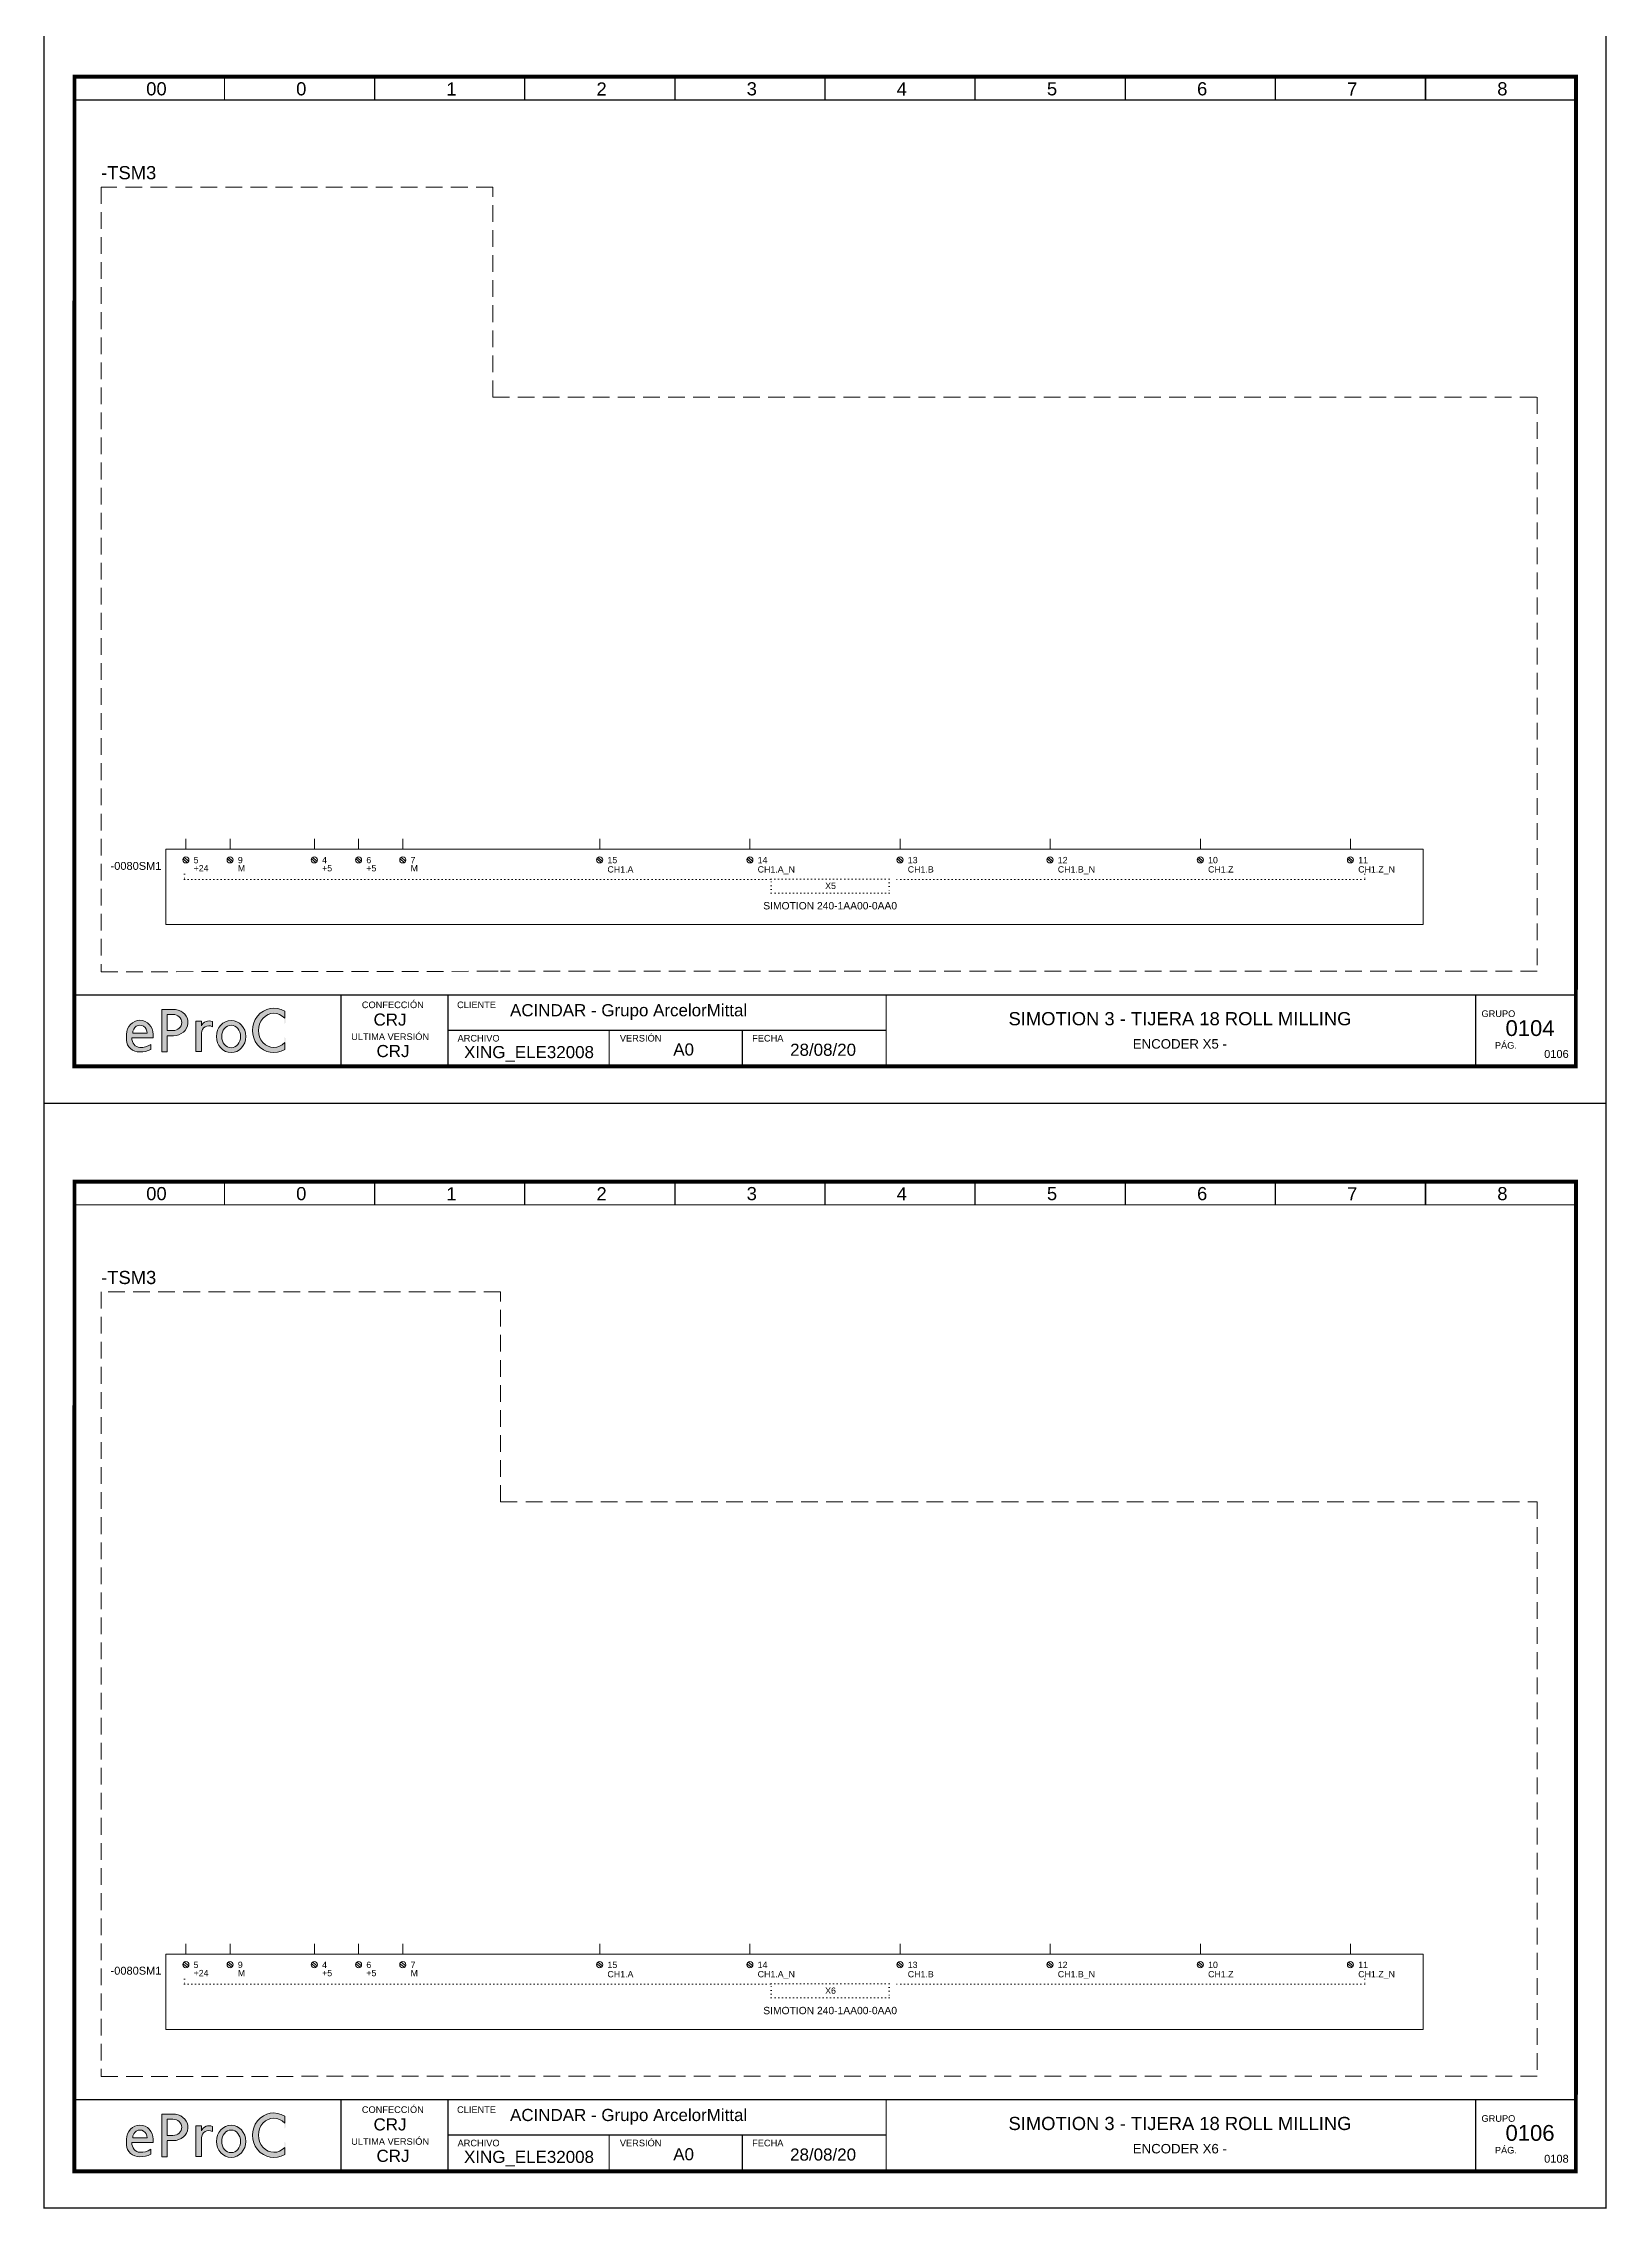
# Model space of a CAD drawing. Header units: millimetres. Extents: x 2 to 14510, y -7775 to 12.
# Drawn here: x 389.8 to 687, y -3692.4 to -3280.8 of the extents above; entities that cross this region are included whole.
import ezdxf
from ezdxf.enums import TextEntityAlignment as Align

# ---------------------------------------------------------------- set-up
doc = ezdxf.new("R2010")
doc.units = ezdxf.units.MM
doc.linetypes.add('ACAD_ISO07W100', pattern=[3, 0, -3])
doc.linetypes.add('HIDDEN2', pattern=[4.762499999999999, 3.175, -1.5875])
for name, color, linetype, lineweight in [('Cables eProC', 81, 'Continuous', 25), ('eProC - L2', 41, 'Continuous', 20), ('Rótulo eProC', 222, 'Continuous', 25), ('Textos eProC', 41, 'Continuous', 25)]:
    doc.layers.add(name, color=color, linetype=linetype, lineweight=lineweight)
doc.styles.get("Standard").update_dxf_attribs({"font": 'arial.ttf'})

# ---------------------------------------------------------------- blocks, each defined once
blk = doc.blocks.new('eProC - Rótulo')
at = {"layer": 'eProC - L2', "lineweight": 0}
h = blk.add_hatch(color=256, dxfattribs=at)
h.dxf.hatch_style = 1
edge = h.paths.add_edge_path()
edge.add_ellipse((18.25213672028826, -196.9261742999511), major_axis=(0, 2.69398394157768), ratio=0.9394639537380453, start_angle=270, end_angle=450)
edge.add_line((15.721235915227, -196.9261742999488), (15.721235915227, -198.0262406689194))
edge.add_ellipse((18.25213672028826, -198.0262406689176), major_axis=(-2.530900805061371, 0), ratio=0.8765219452336325, start_angle=0, end_angle=90.00000003045925)
edge.add_arc((18.27335383050047, -195.5607843947532), 4.683894425901206, 269.7404606443341, 295.7776069626162)
edge.add_line((20.31028205640587, -199.7785788889764), (20.29822599010674, -198.8274645321544))
edge.add_arc((18.53107238730183, -196.3659306924278), 3.030178328089625, 264.718299702173, 305.6748497988437, ccw=False)
edge.add_ellipse((18.25213672028826, -197.5293953656246), major_axis=(0, -1.853847971147125), ratio=0.8438195784126398, start_angle=270, end_angle=360, ccw=False)
edge.add_line((16.68782350683375, -197.5293953656246), (20.78303752534953, -197.5293953656246))
edge.add_line((20.78303752534953, -197.5293953656246), (20.78303752534964, -196.9261742999511))
edge = h.paths.add_edge_path(flags=16)
edge.add_line((19.61407906036493, -196.6747056132363), (16.8901943802116, -196.6747056132363))
edge.add_ellipse((18.25213672028826, -196.6524970348587), major_axis=(0, 1.493762606582783), ratio=0.9118536529786326, start_angle=269.14812120263406, end_angle=450.85187879736594, ccw=False)
edge = h.paths.add_edge_path()
edge.add_ellipse((24.53606879678694, -194.6480166949741), major_axis=(2.859551306712874, 0), ratio=0.8879042817777737, start_angle=271.7431843167558, end_angle=440.0131197538371)
edge.add_line((25.03197981647497, -192.1474811884746), (22.43893209419025, -192.1474811884746))
edge.add_line((22.43893209419025, -192.1474811884746), (22.43893209419025, -197.188480772912))
edge.add_line((22.43893209419025, -197.188480772912), (22.43893209419025, -200.2321034925712))
edge.add_line((22.43893209419025, -200.2321034925712), (23.45480529619465, -200.2321034925712))
edge.add_line((23.45480529619465, -200.2321034925712), (23.45480529619465, -197.1858495332467))
edge.add_line((23.45480529619465, -197.1858495332467), (24.62305523908697, -197.1858495332467))
edge = h.paths.add_edge_path(flags=16)
edge.add_line((23.45480529619465, -196.1897923405218), (23.45480529619465, -193.1062410494224))
edge.add_line((23.45480529619465, -193.1062410494224), (24.53606879676522, -193.1062410494224))
edge.add_ellipse((24.53606879678694, -194.6480166949741), major_axis=(1.681458667494562, 0), ratio=0.9169274721736568, start_angle=270, end_angle=450, ccw=False)
edge.add_line((24.53606879683048, -196.1897923405218), (23.45480529619465, -196.1897923405218))
h.paths.add_polyline_path([(28.88337502731326, -200.1686943225809), (29.96274090268548, -200.1686943225809), (29.96274090268548, -196.6621550902314, -0.5790308252155739), (32.03007794970472, -195.4418327159001), (32.03007794970472, -194.4851599634876, 0.4270023526849942), (29.96274090268548, -195.3092403231453), (29.96274090268548, -194.3667890582274), (28.88337502731326, -194.3667890582274)])
edge = h.paths.add_edge_path()
edge.add_ellipse((35.59266709558801, -197.314602608275), major_axis=(0, 3.050109259531877), ratio=0.9167500623092966, start_angle=0, end_angle=360)
edge = h.paths.add_edge_path(flags=16)
edge.add_ellipse((35.59266709558801, -197.314602608275), major_axis=(0, 2.152249407964542), ratio=0.8331707360348017, start_angle=0, end_angle=360)
edge = h.paths.add_edge_path()
edge.add_ellipse((43.71944930917152, -196.1511172593932), major_axis=(0, -3.250497670981453), ratio=0.9018554990975474, start_angle=135.331656941236, end_angle=404.668343058764, ccw=False)
edge.add_line((45.78028465666421, -193.8394023104156), (45.78028465666421, -192.5089534251097))
edge.add_ellipse((43.71944930917152, -196.1511172593932), major_axis=(0, -4.224315765563161), ratio=0.963019127378297, start_angle=149.5633998648684, end_angle=390.4366001351317)
edge.add_line((45.78028465666421, -199.7932810936768), (45.78028465666421, -198.4628322083709))
at = {"layer": 'eProC - L2', "lineweight": 5, "const_width": 0.233}
for points in [[(0, 0), (297, 0), (297, -210.0000000000002), (0, -210), (0, 0)], [(5.783499999999549, -189.4009999999998), (291.2164999999995, -189.4009999999998)], [(56.47486139750822, -202.9226231724861), (56.47486139750822, -189.3236231724859)], [(76.84365215121034, -202.9226231724861), (76.84365215121034, -189.3236231724859)], [(160.1370160879637, -203), (160.1370160879637, -189.4009999999998)], [(76.84365215121034, -196.123123172486), (160.1370160879637, -196.123123172486)], [(107.4632783138395, -202.9226231724861), (107.4632783138395, -196.123123172486)], [(132.7952386088173, -202.9226231724861), (132.7952386088173, -196.123123172486)]]:
    blk.add_lwpolyline(points, dxfattribs=at)
at = {"layer": 'eProC - L2', "lineweight": 40, "const_width": 0.75}
blk.add_lwpolyline([(5.783499999999549, -203), (291.2505000000001, -203), (291.2850000000003, -14.87246776690426), (5.817999999999756, -14.87246776690426)], close=True, dxfattribs=at)
at = {"layer": 'eProC - L2', "lineweight": 5, "const_width": 0.233}
for points in [[(34.34049999999991, -19.30656616285751), (5.783499999999663, -19.30656616285751), (5.783499999999549, -14.87246776690426), (34.34049999999979, -14.87246776690426)], [(62.89750000000026, -19.30656616285751), (34.34050000000002, -19.30656616285751), (34.34049999999979, -14.87246776690426), (62.89750000000004, -14.87246776690426)], [(91.4375, -19.30656616285796), (62.88049999999976, -19.30656616285796), (62.88049999999976, -14.87246776690426), (91.4375, -14.87246776690426)], [(119.9608131526145, -19.30656616285796), (91.40381315261425, -19.30656616285796), (91.40381315261413, -14.87246776690472), (119.9608131526143, -14.87246776690472)], [(148.517813152615, -19.30656616285796), (119.9608131526147, -19.30656616285796), (119.9608131526143, -14.87246776690472), (148.5178131526145, -14.87246776690472)], [(177.0578131526145, -19.30656616285842), (148.5008131526142, -19.30656616285842), (148.5008131526142, -14.87246776690472), (177.0578131526145, -14.87246776690472)], [(205.581126305229, -19.30656616285751), (177.0241263052287, -19.30656616285751), (177.0241263052285, -14.87246776690426), (205.5811263052287, -14.87246776690426)], [(234.1381263052294, -19.30656616285751), (205.5811263052292, -19.30656616285751), (205.5811263052287, -14.87246776690426), (234.138126305229, -14.87246776690426)], [(262.6781263052289, -19.30656616285796), (234.1211263052287, -19.30656616285796), (234.1211263052287, -14.87246776690426), (262.6781263052289, -14.87246776690426)], [(291.2014394578434, -19.30656616285751), (262.6444394578432, -19.30656616285751), (262.644439457843, -14.87246776690426), (291.2014394578432, -14.87246776690426)]]:
    blk.add_lwpolyline(points, close=True, dxfattribs=at)
at = {"layer": 'eProC - L2', "lineweight": 0, "const_width": 0.233}
blk.add_lwpolyline([(272.2141748043123, -203), (272.2141748043123, -189.4009999999998)], dxfattribs=at)
at = {"layer": 'eProC - L2', "lineweight": 0}
for points in [[(22.43893209419025, -197.188480772912), (22.43893209419025, -192.1474811884746), (25.03197981648179, -192.1474811884746)], [(23.45480529619465, -197.188480772912), (23.45480529619465, -200.2321034925712), (22.43893209419025, -200.2321034925712), (22.43893209419025, -192.1474811884746), (23.45480529619465, -192.1474811884746)], [(23.45480529619465, -193.1062410494224), (23.45480529619465, -196.1897923405218)], [(24.5360687967883, -193.1062410494224), (23.45480529619465, -193.1062410494224), (23.45480529619465, -196.1897923405218), (24.5360687967883, -196.1897923405218)], [(45.78028465666421, -192.5089534251097), (45.78028465666421, -193.8394023104156)], [(15.721235915227, -196.9261742999511), (15.721235915227, -198.0262406689176)], [(20.78303752534953, -197.5293953656246), (16.68782350683296, -197.5293953656246)], [(16.89019438021217, -196.6747056132363), (19.61407906036425, -196.6747056132363)], [(20.78303752534953, -197.5293953656246), (20.78303752534953, -196.9261742999511)], [(24.62305523906866, -197.1858495332467), (23.45480529619465, -197.1858495332467)], [(29.96274090268548, -196.6284768904829), (29.96274090268548, -200.1686943225809), (28.88337502731326, -200.1686943225809), (28.88337502731326, -194.3667890582274), (29.96274090268548, -194.3667890582274), (29.96274090268548, -195.3092403231431)], [(32.03007794970472, -195.4418327159001), (32.03007794970472, -194.4851599634871)], [(20.31028205640587, -199.7785788889755), (20.29822599010674, -198.8274645321535)], [(45.78028465666421, -198.4628322083713), (45.78028465666421, -199.7932810936768)]]:
    blk.add_lwpolyline(points, dxfattribs=at)
for centre, radius, start, end in [((31.34663979589845, -196.6453159903344), 1.384001337398694, 60.40847701888465, 180.6971331110832), ((31.39091835090221, -195.8868887166072), 1.540574078083927, 65.48798580094844, 157.9783705209563), ((18.53107238730195, -196.3659306924278), 3.030178328089643, 264.7182996994936, 305.674849798842), ((18.27335383050047, -195.5607843947532), 4.683894425901305, 269.7404606254545, 295.7776069626336)]:
    blk.add_arc(centre, radius, start, end, dxfattribs=at)
for centre, major_axis, ratio, start_param, end_param in [((24.53606879678694, -194.6480166949741), (1.681458667494562, 0), 0.9169274721736568, 4.71238898038469, 7.853981633974483), ((24.53606879678694, -194.6480166949741), (2.859551306712874, 0), 0.8879042817777737, 4.742813286181207, 7.679677691676559), ((43.71944930917152, -196.1511172593932), (0, -4.224315765563161), 0.963019127378297, 2.610373768118795, 6.814404192650585), ((43.71944930917152, -196.1511172593932), (0, -3.250497670981453), 0.9018554990975474, 2.361982995804007, 7.062794964965373), ((18.25213672028826, -196.9261742999511), (0, 2.69398394157768), 0.9394639537380453, 4.71238898038469, 7.853981633974483), ((18.25213672028826, -197.5293953656246), (0, -1.853847971147125), 0.8438195784126398, 4.71238898038469, 6.283185307179586), ((18.25213672028826, -196.6524970348587), (0, 1.493762606582783), 0.9118536529786326, 4.697520890542724, 7.868849723816449), ((18.25213672028826, -198.0262406689176), (-2.530900805061371, 0), 0.8765219452336325, 0, 1.570796327326511)]:
    blk.add_ellipse(centre, major_axis=major_axis, ratio=ratio, start_param=start_param, end_param=end_param, dxfattribs=at)
for major_axis, ratio in [((0, 3.050109259531877), 0.9167500623092966), ((0, 2.152249407964542), 0.8331707360348017)]:
    blk.add_ellipse((35.59266709558801, -197.314602608275), major_axis=major_axis, ratio=ratio, dxfattribs=at)
at = {"layer": 'eProC - L2', "lineweight": 20, "char_height": 2.5, "attachment_point": 7}
for s, insert in [('{\\fArial|b0|i0|c0|p18;00}', (19.45209767577444, -18.45176193203861)), ('{\\fArial|b0|i0|c0|p18;0}', (47.95841082838848, -18.45176193204053)), ('{\\fArial|b0|i0|c0|p18;1}', (76.51541082838872, -18.45176193203906)), ('{\\fArial|b0|i0|c0|p18;2}', (105.0554108283887, -18.45176193203906)), ('{\\fArial|b0|i0|c0|p18;3}', (133.6124108283885, -18.45176193203906)), ('{\\fArial|b0|i0|c0|p18;4}', (162.1354108283886, -18.45176193203906)), ('{\\fArial|b0|i0|c0|p18;5}', (190.6924108283889, -18.45176193203906)), ('{\\fArial|b0|i0|c0|p18;6}', (219.2324108283888, -18.45176193203906)), ('{\\fArial|b0|i0|c0|p18;7}', (247.7714108283886, -18.45176193203906)), ('{\\fArial|b0|i0|c0|p18;8}', (276.3114108283885, -18.45176193203906))]:
    blk.add_mtext(s, dxfattribs=dict(at, insert=insert))
at = {"layer": 'eProC - L2', "attachment_point": 7}
for s, insert, char_height in [('{\\fArial|b0|i0|c0|p18;CONFECCIÓN }', (60.44413231986846, -191.9323770540059), 1.255239842187869), ('{\\fArial|b0|i0|c0|p18;CRJ}', (62.66984818896753, -195.2786288782686), 2.305149634601388), ('{\\fArial|b0|i0|c0|p18;CLIENTE}', (78.54848969712793, -191.9323770540059), 1.255239842187869), ('{\\fArial|b0|i0|c0|p18;ACINDAR - Grupo ArcelorMittal}', (88.62083612340257, -194.1530265221377), 2.305149634601388), ('{\\fArial|b0|i0|c0|p18;GRUPO}', (273.3085936568314, -193.6147217329662), 1.255239842187869), ('{\\fArial|b0|i0|c0|p18;ULTIMA VERSIÓN}', (58.41840193245116, -197.989487357172), 1.255239842187869), ('{\\fArial|b0|i0|c0|p18;ARCHIVO}', (78.64627760704661, -198.2800028847432), 1.255239842187869), ('{\\fArial|b0|i0|c0|p18;VERSIÓN}', (109.503126452717, -198.2800028847432), 1.255239842187869), ('{\\fArial|b0|i0|c0|p18;FECHA}', (134.6501022744314, -198.2800028847432), 1.255239842187869), ('{\\fArial|b0|i0|c0|p18;CRJ}', (63.23684171670493, -201.2539878171506), 2.305149634601388), ('{\\fArial|b0|i0|c0|p18;XING_ELE32008}', (79.87327899639467, -202.087657779754), 2.305149634601388), ('{\\fArial|b0|i0|c0|p18;A0}', (119.6550813409899, -200.9525265221378), 2.305149634601388), ('{\\fArial|b0|i0|c0|p18;28/08/20}', (141.867730192314, -201.0108573813513), 2.305149634601388), ('{\\fArial|b0|i0|c0|p18;PÁG.}', (275.8581421672325, -199.6374450480862), 1.255239842187869)]:
    blk.add_mtext(s, dxfattribs=dict(at, insert=insert, char_height=char_height))
at = {"layer": 'eProC - L2', "insert": (215.9882582192838, -192.6668423217829), "char_height": 2.5, "width": 89.0142959662885, "attachment_point": 2}
blk.add_mtext('{\\fArial|b0|i0|c0|p18;SIMOTION 3 - TIJERA 18 ROLL MILLING}', dxfattribs=at)
at = {"layer": 'eProC - L2'}
for tag, p in [('GR', (284.9388241817146, -193.1055635700077)), ('PG', (284.9388241817146, -198.932405996431))]:
    blk.add_attdef(tag, text='', height=3, dxfattribs=at).set_placement(p, align=Align.MIDDLE)
blk.add_attdef('DESCRIPCIÓN', text='', height=1.8, dxfattribs=at).set_placement((216.3124805672701, -199.6093158954159), align=Align.CENTER)
blk = doc.blocks.new('EntradaEncoder')
at = {"layer": 'eProC - L2'}
blk.add_lwpolyline([(0, 0), (285.3993131526131, 0), (285.3993131526131, -170.0944338371428), (0, -170.0944338371428)], close=True, dxfattribs=at)
for points in [[(256.3939237839822, -142.398420619621), (17.33208903761988, -142.3984206196237)], [(17.33208903761988, -156.7231341166125), (17.33208903761988, -142.3984206196237)], [(20.82690637296582, -143.9584135324476), (21.71011254443511, -144.6560995356003)], [(21.16864936152524, -140.440132560896), (21.16864936152524, -142.398420619621)], [(29.23791211465345, -143.9584135324476), (30.12111828612274, -144.6560995356003)], [(29.57965510321287, -140.440132560896), (29.57965510321287, -142.398420619621)], [(45.25461558835923, -143.9584135324476), (46.13782175982851, -144.6560995356003)], [(45.59635857691865, -140.440132560896), (45.59635857691865, -142.398420619621)], [(53.66562133004686, -143.9584135324476), (54.54882750151614, -144.6560995356003)], [(54.00736431860628, -140.440132560896), (54.00736431860628, -142.398420619621)], [(62.07662707173449, -143.9584135324476), (62.95983324320378, -144.6560995356003)], [(62.41837006029391, -140.440132560896), (62.41837006029391, -142.398420619621)], [(99.5063923824273, -143.9584108203653), (100.3895985538966, -144.6560968235181)], [(99.86512630522884, -140.440132560896), (99.86512630522884, -142.398420619621)], [(128.0633832762705, -143.9584135324476), (128.9465894477398, -144.6560995356003)], [(128.4221263052295, -140.440132560896), (128.4221263052295, -142.398420619621)], [(156.6033878293474, -143.9584135324476), (157.4865940008167, -144.6560995356003)], [(156.9621263052286, -140.440132560896), (156.9621263052286, -142.398420619621)], [(185.1267009819621, -143.9584135324476), (186.0099071534314, -144.6560995356003)], [(185.4854394578433, -140.440132560896), (185.4854394578433, -142.3984179075387)], [(213.7006964692846, -143.9584135324476), (214.5839026407539, -144.6560995356003)], [(214.042439457844, -140.440132560896), (214.042439457844, -142.398420619621)], [(242.2406964692836, -143.9584135324476), (243.1239026407529, -144.6560995356003)], [(242.5824394578431, -140.440132560896), (242.5824394578431, -142.398420619621)], [(256.3939237839822, -142.398420619621), (256.3939237839822, -156.7231341166107)], [(21.47996985772625, -144.9293886112782), (20.61432363544191, -144.2455740360647)], [(29.89097559941388, -144.9293886112782), (29.02532937712954, -144.2455740360647)], [(45.90767907311965, -144.9293886112782), (45.04203285083531, -144.2455740360647)], [(54.31868481480728, -144.9293886112782), (53.45303859252294, -144.2455740360647)], [(62.72969055649492, -144.9293886112782), (61.86404433421058, -144.2455740360647)], [(100.1594558671877, -144.9293858991959), (99.29380964490338, -144.2455713239824)], [(128.716446761031, -144.9293886112782), (127.8508005387466, -144.2455740360647)], [(157.2564513141078, -144.9293886112782), (156.3908050918235, -144.2455740360647)], [(185.7797644667226, -144.9293886112782), (184.9141182444382, -144.2455740360647)], [(214.353759954045, -144.9293886112782), (213.4881137317607, -144.2455740360647)], [(242.8937599540441, -144.9293886112782), (242.0281137317597, -144.2455740360647)], [(17.33208903761988, -156.7231341166125), (256.3939237839822, -156.7231341166107)]]:
    blk.add_lwpolyline(points, dxfattribs=at)
at = {"layer": 'eProC - L2', "linetype": 'ACAD_ISO07W100', "ltscale": 0.2}
for points in [[(20.89215279845666, -147.1634680588832), (20.89215279845666, -148.1278432338931), (132.4220374803754, -148.1278432338931)], [(245.2830860607482, -147.1634680588832), (245.2830860607482, -148.1278432338931), (155.9150289305162, -148.1278432338931)]]:
    blk.add_lwpolyline(points, dxfattribs=at)
blk.add_lwpolyline([(132.4220374803754, -148.067599904809), (154.9079493906447, -148.067599904809), (154.9079493906447, -150.738107827261), (132.4220374803754, -150.738107827261)], close=True, dxfattribs=at)
at = {"layer": 'eProC - L2'}
for centre in [(21.16864936152524, -144.4336702125402), (29.57965510321287, -144.4336702125402), (45.59635857691865, -144.4336702125402), (54.00736431860628, -144.4336702125402), (62.41837006029391, -144.4336702125402), (99.84813537098671, -144.4336675004579), (128.40512626483, -144.4336702125402), (156.9451308179068, -144.4336702125402), (185.4684439705215, -144.4336702125402), (214.042439457844, -144.4336702125402), (242.5824394578431, -144.4336702125402)]:
    blk.add_circle(centre, 0.5853692699507881, dxfattribs=at)
at = {"layer": 'eProC - L2', "char_height": 1.2, "attachment_point": 1}
for s, insert in [('5', (22.64074206018995, -143.8626608519253)), ('9', (31.05174780187758, -143.8626608519253)), ('4', (47.06845127558336, -143.8626608519253)), ('6', (55.47945701727099, -143.8626608519253)), ('7', (63.89046275895862, -143.8626608519253)), ('15', (101.3202280696514, -143.862658139843)), ('14', (129.8772189634947, -143.8626608519253)), ('13', (158.4172235165715, -143.8626608519253)), ('12', (186.9405366691863, -143.8626608519253)), ('10', (215.5145321565087, -143.8626608519253)), ('11', (244.0545321565078, -143.8626608519253)), ('+24', (22.64074206018995, -145.4184915963048)), ('M', (31.05174780187758, -145.4184915963048)), ('+5', (47.06845127558336, -145.4184915963048)), ('+5', (55.47945701727099, -145.4184915963048)), ('M', (63.89046275895862, -145.4184915963048)), ('CH1.A', (101.3202280696514, -145.6293309166153)), ('CH1.A_N', (129.8772189634947, -145.6293336286976)), ('CH1.B', (158.4172235165715, -145.6293336286976)), ('CH1.B_N', (186.9405366691863, -145.6293336286976)), ('CH1.Z', (215.5145321565087, -145.6293336286976)), ('CH1.Z_N', (244.0545321565078, -145.6293336286976))]:
    blk.add_mtext_dynamic_manual_height_columns(s, width=3.250252668158737, gutter_width=7.5, heights=[0], dxfattribs=dict(at, insert=insert))
at = {"layer": 'eProC - L2'}
for tag, p in [('GXX1', (16.52262650177545, -144.0058911814467)), ('ID1', (16.52262650177545, -146.32201456447))]:
    blk.add_attdef(tag, text='', height=1.5, dxfattribs=at).set_placement(p, align=Align.RIGHT)
for tag, height, p in [('BYTE', 1.2, (143.7363716029267, -149.965238330682)), ('DESC1', 1.4, (143.66499343551, -153.8437915052054))]:
    blk.add_attdef(tag, text='', height=height, dxfattribs=at).set_placement(p, align=Align.CENTER)

msp = doc.modelspace()

# ---------------------------------------------------------------- linework, layer by layer
at = {"layer": 'eProC - L2', "linetype": 'HIDDEN2'}
for points in [[(400.8030693987002, -3308.159298154664), (400.8030693987002, -3422.510760314022), (400.8030693987002, -3457.323839096811), (473.0999189901558, -3457.234751734002), (476.7503852583391, -3457.234751734002)], [(475.2508900940447, -3348.107417415435), (475.2508900940447, -3308.159298154664), (400.8030693987002, -3308.159298154664)], [(475.2508900940447, -3348.107417415435), (673.8112172843317, -3348.107417415435), (673.8112172843317, -3457.234751734002), (476.7503852583391, -3457.234751734002)], [(400.8030693987001, -3518.159298154664), (400.8030693987001, -3632.510760314022), (400.8030693987001, -3667.323839096811), (473.0999189901557, -3667.234751734002), (476.750385258339, -3667.234751734002)], [(476.7503852583391, -3558.107417415435), (476.7503852583392, -3518.159298154664), (400.8030693987001, -3518.159298154664)], [(476.7503852583392, -3558.107417415435), (673.8112172843316, -3558.107417415435), (673.8112172843316, -3667.234751734002), (476.750385258339, -3667.234751734002)]]:
    msp.add_lwpolyline(points, dxfattribs=at)

# ---------------------------------------------------------------- block references
at = {"layer": 'Cables eProC'}
ref = msp.add_blockref('eProC - Rótulo', (389.9189344453868, -3272.321080505369), dxfattribs=at)
ref.add_attrib('HOJA', '0104', dxfattribs={"layer": 'Rótulo eProC', "color": 6, "height": 3}).set_placement((672.4602163965307, -3468.029212652273), align=Align.MIDDLE)
ref.add_attrib('SIG', '0106', dxfattribs={"layer": 'Rótulo eProC', "color": 6, "height": 1.5}).set_placement((679.8076737603975, -3473.692714064132), align=Align.RIGHT)
ref.add_attrib('DESCRIPCIÓN', 'ENCODER X5 - ', dxfattribs={"layer": 'Rótulo eProC', "color": 6, "height": 1.8}).set_placement((606.2314150126573, -3471.930396400785), align=Align.CENTER)
ref = msp.add_blockref('EntradaEncoder', (395.7369344453865, -3291.627646668226), dxfattribs=at)
ref.add_attrib('ID1', '-0080SM1', dxfattribs={"layer": 'eProC - L2', "height": 1.5}).set_placement((412.259560947162, -3437.949661232696), align=Align.RIGHT)
ref.add_attrib('DESC1', 'SIMOTION 240-1AA00-0AA0', dxfattribs={"layer": 'eProC - L2', "height": 1.4}).set_placement((539.4019278808966, -3445.471438173432), align=Align.CENTER)
ref.add_attrib('BYTE', 'X5', dxfattribs={"layer": 'eProC - L2', "height": 1.2}).set_placement((539.4733060483132, -3441.592884998908), align=Align.CENTER)
ref = msp.add_blockref('eProC - Rótulo', (389.9189344453866, -3482.321080505369), dxfattribs=at)
ref.add_attrib('HOJA', '0106', dxfattribs={"layer": 'Rótulo eProC', "color": 6, "height": 3}).set_placement((672.4602163965305, -3678.029212652273), align=Align.MIDDLE)
ref.add_attrib('SIG', '0108', dxfattribs={"layer": 'Rótulo eProC', "color": 6, "height": 1.5}).set_placement((679.8076737603974, -3683.692714064132), align=Align.RIGHT)
ref.add_attrib('DESCRIPCIÓN', 'ENCODER X6 - ', dxfattribs={"layer": 'Rótulo eProC', "color": 6, "height": 1.8}).set_placement((606.2314150126572, -3681.930396400785), align=Align.CENTER)
ref = msp.add_blockref('EntradaEncoder', (395.7369344453864, -3501.627646668226), dxfattribs=at)
ref.add_attrib('ID1', '-0080SM1', dxfattribs={"layer": 'eProC - L2', "height": 1.5}).set_placement((412.2595609471618, -3647.949661232696), align=Align.RIGHT)
ref.add_attrib('DESC1', 'SIMOTION 240-1AA00-0AA0', dxfattribs={"layer": 'eProC - L2', "height": 1.4}).set_placement((539.4019278808964, -3655.471438173432), align=Align.CENTER)
ref.add_attrib('BYTE', 'X6', dxfattribs={"layer": 'eProC - L2', "height": 1.2}).set_placement((539.4733060483131, -3651.592884998908), align=Align.CENTER)

# ---------------------------------------------------------------- texts
at = {"layer": 'Textos eProC', "char_height": 2.5, "attachment_point": 7}
for insert in [(400.8030693987002, -3306.718181202764), (400.8030693987001, -3516.718181202764)]:
    msp.add_mtext_dynamic_manual_height_columns('-TSM3', width=18.31215520775731, gutter_width=12.5, heights=[0], dxfattribs=dict(at, insert=insert))

doc.saveas('drawing.dxf')
